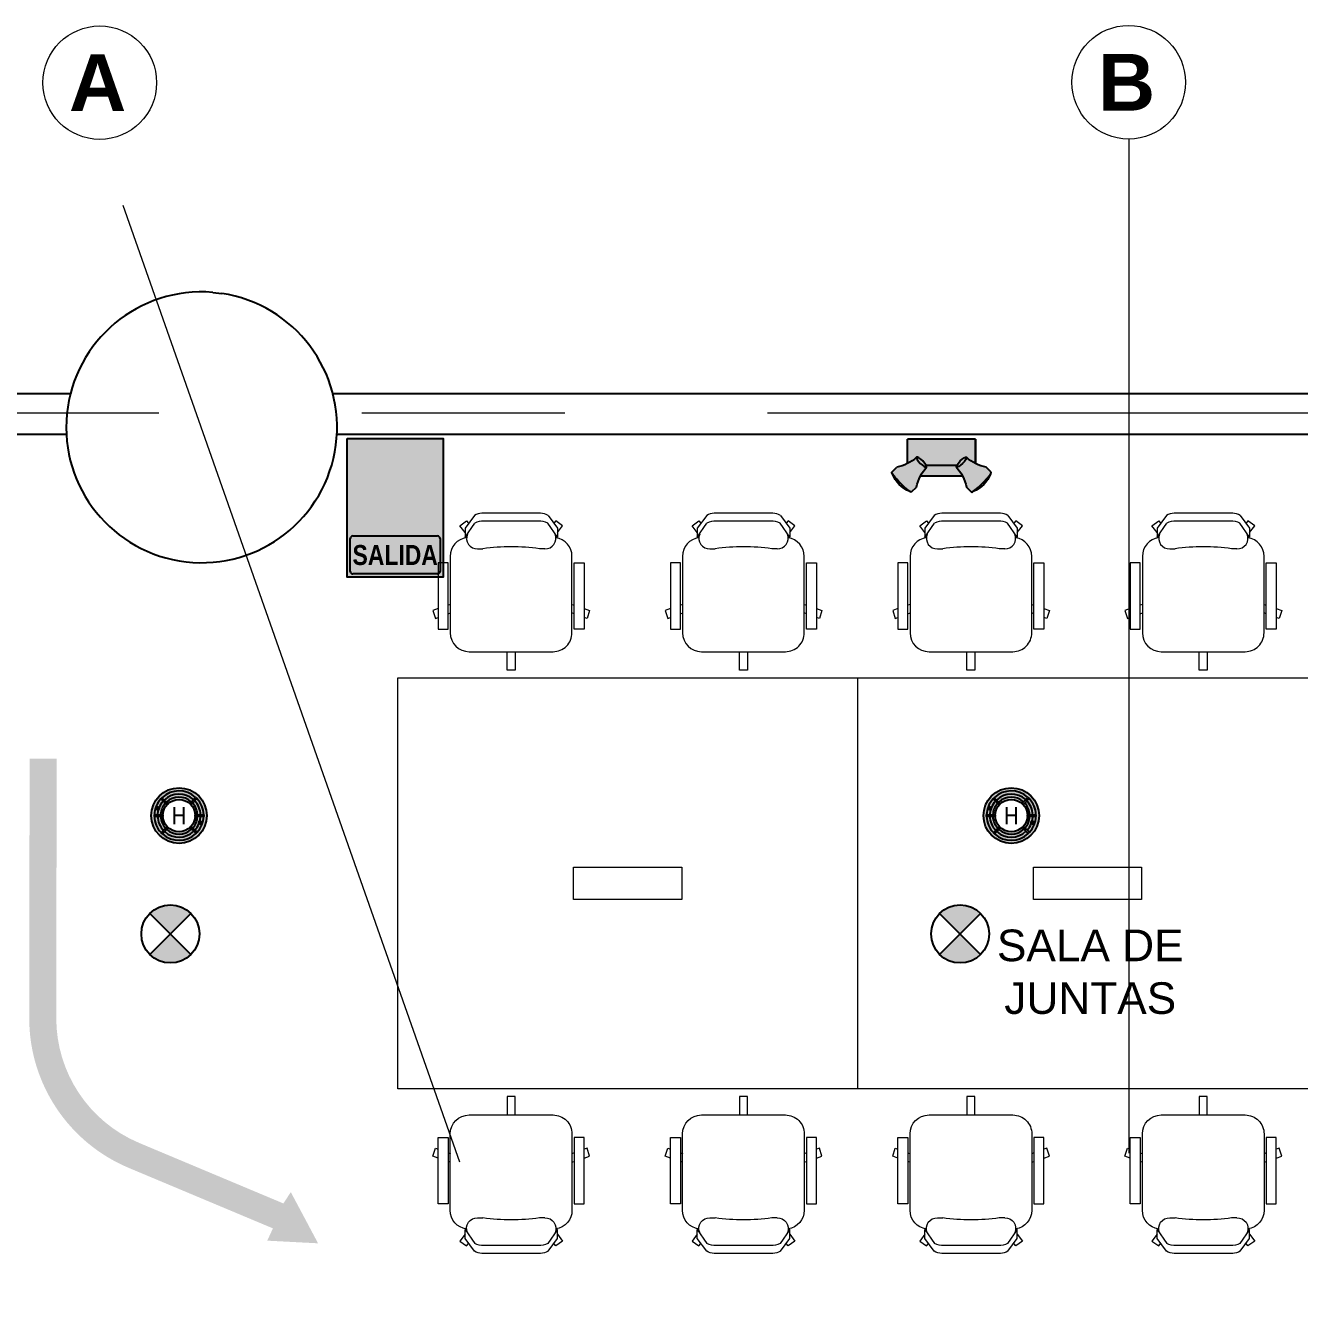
# Model space of a CAD drawing. Header units: millimetres. Extents: x 2107.8 to 2195.9, y 1780.6 to 1794.5.
# Drawn here: x 2179.843 to 2184.554, y 1789.77 to 1794.452 of the extents above; entities that cross this region are included whole.
import ezdxf
from ezdxf.enums import TextEntityAlignment as Align

# ---------------------------------------------------------------- set-up
doc = ezdxf.new("R2010")
doc.units = ezdxf.units.MM
doc.linetypes.add('CENTRO', pattern=[2, 1.25, -0.25, 0.25, -0.25])
doc.layers.get('0').update_dxf_attribs({"true_color": 0xf7f7f7})
doc.layers.add('0-Simb Color 0-122-0', color=7, linetype='Continuous', true_color=0x007a00)
doc.layers.add('0-Simb Color 255-255-214', color=7, linetype='Continuous', true_color=0xffffd6)
for name, color, linetype in [('0-Simb Color 10', 10, 'Continuous'), ('0-Simb Señalización EV14', 7, 'Continuous'), ('0-Simb Señalización EX01', 7, 'Continuous'), ('0-SIMBOLOS', 7, 'Continuous'), ('bomb-HP', 2, 'Continuous'), ('CASCO', 254, 'Continuous'), ('COTAS', 84, 'Continuous'), ('DETECTORES', 1, 'Continuous'), ('LEYENDAS', 12, 'Continuous'), ('Ruta de evacuacion 2', 10, 'Continuous')]:
    doc.layers.add(name, color=color, linetype=linetype)
for name, color, linetype, lineweight in [('AR_EJES', 8, 'CENTRO', 5), ('MOBILIARIOS', 7, 'Continuous', 5), ('TEXTURAS', 253, 'Continuous', 0)]:
    doc.layers.add(name, color=color, linetype=linetype, lineweight=lineweight)
doc.styles.add('COMIN Simb Señalizacion 2', font='ARIALNB.TTF')
doc.styles.add('Nombre Titulos 1-50', font='', dxfattribs={"height": 0.175})
doc.styles.add('STYLE3', font='', dxfattribs={"oblique": 15})
doc.styles.add('TEXTO-100', font='arial.ttf', dxfattribs={"height": 0.15})
doc.styles.get('Nombre Titulos 1-50').set_extended_font_data('Arial', bold=True)
doc.styles.get('STYLE3').set_extended_font_data('Technical')

# ---------------------------------------------------------------- blocks, each defined once
blk = doc.blocks.new('Silla')
at = {"color": 251, "lineweight": 0}
for p, q in [((0.3522922082935658, 0.2696146288398946), (0.3591667812214752, 0.2896521253844337)), ((0.3591667812214752, 0.2896521253844337), (0.3889413507431971, 0.2803537733674801)), ((0.3889413507431971, 0.2803537733674801), (0.3850010368266101, 0.2696146288398946)), ((0.04569566901763444, 0.1898384884470037), (0.02781475505421227, 0.1650204084449545)), ((0.07152365585368692, 0.1709767476454473), (0.04569566901763444, 0.1898384884470037)), ((0.3368358661437494, 0.224563626302583), (0.3394978036176273, 0.23232244470395)), ((0.371318111547664, 0.23232244470395), (0.368471313085772, 0.224563626302583)), ((0.007947072872632077, 0.1362314356425784), (0.05463612599934464, 0.1709767476454473)), ((0.02781475505421227, 0.1650204084449545), (0.03701898328227848, 0.1578663271226262)), ((0.0884111857080292, 0.1709767476454473), (0.03675521203592247, 0.1352387124424972)), ((0.05463612599934464, 0.1709767476454473), (0.0884111857080292, 0.1709767476454473)), ((0.0884111857080292, 0.1709767476454473), (0.0884111857080292, 0.1648726298137468)), ((0, 0.1084351860402855), (0, -0.1084351860402872)), ((0.02880813916329039, 0.1004934004396301), (0.02880813916329039, -0.1004934004396318)), ((0.1311267023984257, 0.1243187572415962), (0.1311267023984257, 0.1044642932399569)), ((0.5117613836706898, 0.01442070289618336), (0.5806150063241677, 0.01442070289618336)), ((0.5806150063241677, 0.01442070289618336), (0.5806150063241677, -0.0153340445359742)), ((0.5806150063241677, -0.0153340445359742), (0.5117613836706898, -0.0153340445359742)), ((0.007947072872632077, -0.1362314356425802), (0.05463612599934464, -0.1709767476454491)), ((0.0884111857080292, -0.1709767476454491), (0.03675521203592247, -0.135238712442499)), ((0.1311267023984257, -0.124318757241598), (0.1311267023984257, -0.1044642932399586)), ((0.02781475505421049, -0.1650204084449562), (0.03701898328227671, -0.1578663271226279)), ((0.04569566901763267, -0.1898384884470055), (0.02781475505421049, -0.1650204084449562)), ((0.07152365585368692, -0.1709767476454491), (0.04569566901763267, -0.1898384884470055)), ((0.05463612599934464, -0.1709767476454491), (0.0884111857080292, -0.1709767476454491)), ((0.0884111857080292, -0.1709767476454491), (0.0884111857080292, -0.1648726298137486)), ((0.3368358661437476, -0.2245636263025848), (0.3398111458228232, -0.2332357513805636)), ((0.3716532141248496, -0.2332357513805636), (0.368471313085772, -0.2245636263025848)), ((0.3526055504987617, -0.2705279355165082), (0.3591667812214734, -0.2896521253844373)), ((0.3591667812214734, -0.2896521253844373), (0.3889413507431954, -0.2803537733674837)), ((0.3889413507431954, -0.2803537733674837), (0.3853361394037957, -0.2705279355165082))]:
    blk.add_line(p, q, dxfattribs=at)
for points in [[(0.1835893457264817, 0.2696146288398946), (0.4278819627981747, 0.2696146288398946), (0.4278819627981747, 0.23232244470395), (0.1835893457264817, 0.23232244470395)], [(0.1835893457264817, -0.2705279355165082), (0.4278819627981747, -0.2705279355165082), (0.4278819627981747, -0.2332357513805636), (0.1835893457264817, -0.2332357513805636)]]:
    blk.add_lwpolyline(points, close=True, dxfattribs=at)
for points in [[(0.1593348746141956, -0.2254769329791948), (0.4417613836706877, -0.2254769329791966, 0.4142135623730951), (0.5117613836706898, -0.1554769329791963), (0.5117613836706898, 0.1545636263025827, 0.4142135623730951), (0.4417613836706895, 0.224563626302583), (0.1593348746141974, 0.2245636263025848, 0.3709585595162037), (0.09011990743452536, 0.16501773163575)], [(0.08998693781398792, -0.1650091762384793, 0.3747474662160911), (0.1593348746141956, -0.2254769329791948)]]:
    blk.add_lwpolyline(points, format="xyb", dxfattribs=at)
for centre, radius, start, end in [((0.09253507084278745, 0.1264432027279092), 0.03865006202776967, 356.8490830331255, 112.9184200418532), ((0.06401527343226654, 0.1051671079855332), 0.06409863935201597, 151.0115576026355, 177.0774996020913), ((0.0973969201973901, 0.1030870250293123), 0.06863780133611389, 152.0678677157019, 182.1655578537638), ((0.8655229833108464, -1.77635683940025e-15), 0.7417888419086114, 171.904265117554, 188.0957348824458), ((0.06401527343226654, -0.1051671079855332), 0.06409863935201597, 182.9225003979085, 208.9884423973643), ((0.0973969201973901, -0.1030870250293123), 0.06863780133611389, 177.8344421462359, 207.9321322842979), ((0.09253507084278745, -0.1264432027279092), 0.03865006202776967, 247.0815799581466, 3.150916966874229)]:
    blk.add_arc(centre, radius, start, end, dxfattribs=at)
blk = doc.blocks.new('A$C0ACE400C')
at = {"layer": '0-Simb Color 10', "linetype": 'Continuous', "transparency": 33554687}
h = blk.add_hatch(color=256, dxfattribs=at)
h.dxf.hatch_style = 1
edge = h.paths.add_edge_path()
edge.add_line((-0.328595308979402, 0.6002599082991082), (-0.3685077059503783, 0.640172305270994))
edge.add_ellipse((-0.4483338345876291, 0.5603461766362443), major_axis=(-0.0798261286354013, -0.0798261286354013), ratio=0.1243634635091402, start_angle=179.9999999999999, end_angle=208.4524297163226)
edge.add_ellipse((-0.4483338345876291, 0.5603461766362443), major_axis=(-0.0798261286354013, -0.0798261286354013), ratio=0.1243634635091402, start_angle=208.4524297163226, end_angle=331.5475702857277)
edge.add_ellipse((-0.4483338345876291, 0.5603461766362443), major_axis=(-0.0798261286354013, -0.0798261286354013), ratio=0.1243634635091402, start_angle=331.5475702857277, end_angle=359.9999999999999)
edge.add_line((-0.5281599632235157, 0.4805200480021767), (-0.4882459581476724, 0.4406060429265608))
edge.add_arc((-0.5579262026953984, 0.1016831742296063), 0.3460116290040408, 63.065103868920005, 78.38225925947268, ccw=False)
edge.add_line((-0.4011906242508303, 0.4101600872322706), (-0.4011906242508303, 0.2162247341944976))
edge.add_line((-0.4011906242508303, 0.2162247341944976), (0.1444022172345285, 0.2162247341944976))
edge.add_line((0.1444022172345285, 0.2162247341944976), (0.1444022172345285, 0.4101600872318159))
edge.add_arc((0.3011377956800061, 0.1016831742293789), 0.346011629004191, 101.61774074020963, 116.93489613123131, ccw=False)
edge.add_line((0.231457551134099, 0.4406060429270156), (0.2713715562090329, 0.4805200480021767))
edge.add_ellipse((0.1915454275731463, 0.5603461766362443), major_axis=(0.0798261286354013, -0.0798261286354013), ratio=0.1243634635091402, start_angle=1.017777498068325e-13, end_angle=28.45242972269451)
edge.add_ellipse((0.1915454275731463, 0.5603461766362443), major_axis=(0.0798261286354013, -0.0798261286354013), ratio=0.1243634635091402, start_angle=28.45242972269451, end_angle=151.5475702813779)
edge.add_ellipse((0.1915454275731463, 0.5603461766362443), major_axis=(0.0798261286354013, -0.0798261286354013), ratio=0.1243634635091402, start_angle=151.5475702813779, end_angle=180)
edge.add_line((0.1117192989358955, 0.640172305270994), (0.07180690196400974, 0.6002599082991082))
edge.add_arc((-0.267116515192356, 0.669937485101741), 0.3460116290043061, 318.48939807515546, 348.38271024825394, ccw=False)
edge.add_ellipse((0.03189317030137317, 0.400693919365267), major_axis=(0.03991306431777999, -0.03991306431777999), ratio=0.2487269270177859, start_angle=-145.50273169015082, end_angle=179.9519534075623, ccw=False)
edge.add_line((-0.006623890762512019, 0.427965817039194), (-0.2501645162528803, 0.427965817039194))
edge.add_ellipse((-0.2886815773167655, 0.400693919365267), major_axis=(-0.03991306431777999, -0.03991306431777999), ratio=0.2487269270177859, start_angle=180.0480465924413, end_angle=505.50273169015077, ccw=False)
edge.add_arc((0.01032810817696372, 0.669937485101741), 0.3460116290043057, 191.6172897517461, 221.5106019248445, ccw=False)
h = blk.add_hatch(color=256, dxfattribs=at)
h.dxf.hatch_style = 1
edge = h.paths.add_edge_path()
edge.add_ellipse((0.1915454275731463, 0.5603461766362443), major_axis=(0.0798261286354013, -0.0798261286354013), ratio=0.1243634635091402, start_angle=28.45242972269449, end_angle=151.5475702813779, ccw=False)
edge.add_arc((0.04100574130461609, 0.4098064903687373), 0.2409747204765024, 20.6762982267718, 69.32370177386714)
edge = h.paths.add_edge_path()
edge.add_ellipse((-0.4483338345876291, 0.5603461766362443), major_axis=(-0.0798261286354013, -0.0798261286354013), ratio=0.1243634635091402, start_angle=208.4524297163226, end_angle=331.5475702857277, ccw=False)
edge.add_arc((-0.2977941483209179, 0.4098064903687373), 0.2409747204765034, 110.6762982250888, 159.3237017752529)
h = blk.add_hatch(color=256, dxfattribs=at)
h.dxf.hatch_style = 1
edge = h.paths.add_edge_path()
edge.add_line((0.04107669908989919, 0.5126447958996323), (-0.2978651061052915, 0.5126447958996323))
edge.add_arc((0.01032810817696372, 0.669937485101741), 0.3460116290043056, 207.0384201548007, 221.5106018771418)
edge.add_ellipse((-0.2886815773167655, 0.400693919365267), major_axis=(-0.03991306431777999, -0.03991306431777999), ratio=0.2487269270177859, start_angle=505.50273169015077, end_angle=540.0480465924413, ccw=False)
edge.add_line((-0.2501645162528803, 0.427965817039194), (-0.006623890762512019, 0.427965817039194))
edge.add_ellipse((0.03189317030137317, 0.400693919365267), major_axis=(0.03991306431777999, -0.03991306431777999), ratio=0.2487269270177859, start_angle=-180, end_angle=-145.50273169015082, ccw=False)
edge.add_ellipse((0.03189317030137317, 0.400693919365267), major_axis=(0.03991306431777999, -0.03991306431777999), ratio=0.2487269270177859, start_angle=-145.5027316901508, end_angle=179.9519534075623)
edge.add_arc((-0.267116515192356, 0.669937485101741), 0.3460116290043062, 318.4893980740079, 332.9615798451993)
h = blk.add_hatch(color=256, dxfattribs=at)
h.dxf.hatch_style = 1
edge = h.paths.add_edge_path()
edge.add_ellipse((0.03189317030137317, 0.400693919365267), major_axis=(0.03991306431777999, -0.03991306431777999), ratio=0.2487269270177859, start_angle=-145.5027316901508, end_angle=179.9519534075623)
edge.add_ellipse((0.03189317030137317, 0.400693919365267), major_axis=(0.03991306431777999, -0.03991306431777999), ratio=0.2487269270177859, start_angle=179.9519534075623, end_angle=180)
edge.add_ellipse((0.03189317030137317, 0.400693919365267), major_axis=(0.03991306431777999, -0.03991306431777999), ratio=0.2487269270177859, start_angle=-180, end_angle=-145.5027316901508)
edge = h.paths.add_edge_path()
edge.add_ellipse((-0.2886815773167655, 0.400693919365267), major_axis=(-0.03991306431777999, -0.03991306431777999), ratio=0.2487269270177859, start_angle=180.0480465924413, end_angle=505.5027316901508)
edge.add_ellipse((-0.2886815773167655, 0.400693919365267), major_axis=(-0.03991306431777999, -0.03991306431777999), ratio=0.2487269270177859, start_angle=505.5027316901508, end_angle=540.0480465924412)
at = {"color": 0, "linetype": 'ByBlock', "lineweight": -2}
for p, q in [((-0.3685077059512878, 0.6401723052716761), (-0.3285946416340266, 0.6002592409535055)), ((0.111719298936805, 0.6401723052716761), (0.07180623461863433, 0.6002592409535055)), ((0.111719298936805, 0.6401723052716761), (0.07180623461863433, 0.6002592409535055)), ((0.04107669908989919, 0.5126447958996323), (-0.2978651061052915, 0.5126447958996323)), ((-0.5281599632221514, 0.4805200480006988), (-0.4882468989039808, 0.4406069836827555)), ((-0.4011906242508303, 0.4101600872319295), (-0.4011906242508303, 0.2162247341944976)), ((-0.006623890762057272, 0.427965817039194), (-0.2501645162524255, 0.427965817039194)), ((0.1444022172345285, 0.2162247341944976), (0.1444022172345285, 0.4101600872319295)), ((0.1444022172345285, 0.4101600872319295), (0.1444022172345285, 0.2162247341944976)), ((0.2713715562076686, 0.4805200480006988), (0.2314584918899527, 0.4406069836827555)), ((0.2713715562076686, 0.4805200480006988), (0.2314584918899527, 0.4406069836827555)), ((0.1444022172345285, 0.2162247341944976), (-0.4011906242508303, 0.2162247341944976))]:
    blk.add_line(p, q, dxfattribs=at)
for centre, radius, start, end in [((-0.2977941483209179, 0.409806490368851), 0.2409747204764739, 110.6762982253091, 159.3237017745674), ((0.04100574130461609, 0.409806490368851), 0.2409747204764739, 20.67629822543263, 69.32370177469087), ((0.04100574130461609, 0.409806490368851), 0.2409747204764739, 20.67629822543263, 69.32370177469087), ((0.01032810817696372, 0.6699374851016273), 0.3460116290040964, 191.6175138763251, 221.5125861202359), ((-0.267116515192356, 0.6699374851016273), 0.3460116290040964, 318.487413879764, 348.3824861236748), ((-0.267116515192356, 0.6699374851016273), 0.3460116290040964, 318.487413879764, 348.3824861236748), ((-0.5579262026953984, 0.1016831742296063), 0.3460116290040944, 48.48741387974564, 78.38248612375536), ((0.3011377956800061, 0.1016831742296063), 0.3460116290040944, 101.6175138762715, 131.5125861202544), ((0.3011377956800061, 0.1016831742296063), 0.3460116290040944, 101.6175138762715, 131.5125861202544)]:
    blk.add_arc(centre, radius, start, end, dxfattribs=at)
for centre, major_axis, ratio, end_param in [((-0.4483338345876291, 0.5603461766362443), (-0.0798261286354013, -0.0798261286354013), 0.1243634635091402, 6.283185307179584), ((-0.2886815773167655, 0.400693919365267), (-0.03991306431777999, -0.03991306431777999), 0.2487269270177859, 9.42477796076938)]:
    blk.add_ellipse(centre, major_axis=major_axis, ratio=ratio, start_param=3.141592653589792, end_param=end_param, dxfattribs=at)
at = {"color": 0, "linetype": 'ByBlock', "lineweight": -2, "extrusion": (0, 0, -1)}
for centre, major_axis, ratio, end_param in [((0.1915454275731463, 0.5603461766362443), (0.0798261286354013, -0.0798261286354013), 0.1243634635091402, 6.283185307179584), ((0.1915454275731463, 0.5603461766362443), (0.0798261286354013, -0.0798261286354013), 0.1243634635091402, 6.283185307179584), ((0.03189317030137317, 0.400693919365267), (0.03991306431777999, -0.03991306431777999), 0.2487269270177859, 9.42477796076938), ((0.03189317030137317, 0.400693919365267), (0.03991306431777999, -0.03991306431777999), 0.2487269270177859, 9.42477796076938)]:
    blk.add_ellipse(centre, major_axis=major_axis, ratio=ratio, start_param=3.141592653589792, end_param=end_param, dxfattribs=at)
blk = doc.blocks.new('luz')
at = {"layer": 'COTAS'}
h = blk.add_hatch(color=10, dxfattribs=at)
h.dxf.hatch_style = 1
h.paths.add_polyline_path([(-0.2688888893237958, 0, 1), (0.2688888893237958, 0, 1)])
h.paths.add_polyline_path([(0.1562792681744227, 0, -1), (-0.1562792681744227, 0, -1)], flags=16)
at = {"layer": 'DETECTORES'}
for points in [[(-0.1935152550754737, 0.06984222940490105, 1), (-0.221331131197033, 0.06984222940490105, 1)], [(0.2188550779293579, -0.06821453223167573, 1), (0.1910392018078924, -0.06821453223167573, 1)]]:
    blk.add_hatch(color=7, dxfattribs=at).paths.add_polyline_path(points)
at = {"layer": 'DETECTORES', "color": 7}
for points in [[(-0.1061173303236516, 0.1148376287330124), (-0.1170278473593399, 0.103698691662018), (-0.1760125503428128, 0.1614738278932706), (-0.1651020333071088, 0.172612764964046)], [(0.1608445160594883, 0.1755345545069658), (0.1720105217632721, 0.1646517415581926), (0.114382088697802, 0.1055237003681441), (0.1032160829942527, 0.1164065133167768)], [(-0.1560984347704575, 0.008440139098919991), (-0.1560984347704575, -0.007152016013608841), (-0.238664538908482, -0.007152016013608841), (-0.238664538908482, 0.008440139098919991)], [(0.2384989232867184, 0.007661789503400451), (0.2384989232867184, -0.00793036560915962), (0.1559328191484596, -0.00793036560915962), (0.1559328191484596, 0.007661789503400451)], [(-0.1149601851199847, -0.1067772079331164), (-0.1037941794162635, -0.1176600208820929), (-0.1614226124815147, -0.1767880620719225), (-0.1725886181852516, -0.1659052491234931)], [(0.1755084299120555, -0.1616675169271545), (0.1645979128765234, -0.172806453997758), (0.105613209892816, -0.1150313177671151), (0.1165237269283011, -0.1038923806956674)]]:
    blk.add_lwpolyline(points, close=True, dxfattribs=at)
for centre, radius in [((0, 0), 0.2688888893238026), ((0, 0), 0.1562792681744205), ((-0.2074231931361282, 0.06984222940490105), 0.01390793806077544), ((0.2049471398687501, -0.06821453223167573), 0.01390793806077544)]:
    blk.add_circle(centre, radius, dxfattribs=at)
for centre, radius, start, end in [((-0.00063661115884201, 0.0001309609557168), 0.2382189895556321, 137.393220406194, 178.1143671268221), ((-0.00138750404336885, 0.00030443945291408), 0.2065358422730363, 137.6093977063694, 157.9621583701972), ((-0.00084553672375161, 0.00209789986073613), 0.2367541597875356, 47.05330658924931, 133.9081734608249), ((0.0002935474641460901, 0.00119885263992505), 0.2067396330327424, 47.75498827084421, 133.7078892969141), ((-4.847721115765001e-05, -0.00012811095504471), 0.1784639100003687, 48.35472588143311, 132.8737242766153), ((-0.00160253169346589, -0.00034826413632626), 0.2095500643086055, 2.278734291323973, 43.08753706140018), ((0.0091853514564207, 0.00268382125411785), 0.2293485776382641, 1.386830291672831, 44.80365547846862), ((-0.00138750404336885, 0.00030443945291408), 0.2065358422730363, 164.964991987228, 177.5710235206072), ((-0.2049070682645009, 0.06869398883637962), 0.01512321995814058, 285.2548338532789, 37.02475340084997), ((-0.002385540879350861, 0.00055364477975532), 0.1759233702681132, 137.736943217992, 176.885669454437), ((-0.0009867933256160102, -0.00021368536665707), 0.1793303605237932, 2.268104740837444, 42.95647249740734), ((0.00046449857126167, 0.00030555121069396), 0.239406816463293, 181.8377137287206, 223.5098015433011), ((0, 0), 0.2079351468709109, 181.9509740403426, 223.5267009652238), ((0, 0), 0.1783359688926996, 182.2823002068305, 223.0711029886775), ((0.0047707572630245, -0.0033242482761224), 0.172659205999516, 317.7597419750885, 358.5415285106272), ((5.648381915506001e-05, -0.0006481022886290701), 0.2076372113525503, 317.8995396427918, 337.8599258518748), ((0.00091946660304818, -0.00019292214110609), 0.2379341341394334, 317.249524830949, 358.0844895019156), ((0.2040504039830353, -0.06764219138032103), 0.01592917936820177, 100.1125110652941, 224.2549555283045), ((5.648381915506001e-05, -0.0006481022886290701), 0.2076372113525503, 345.6925431651487, 358.0485119082606), ((-0.0003221487365763701, 0.00078824140753116), 0.2396540604050151, 227.8766920752205, 313.2869484955909), ((-0.00032828523538624, -0.0008630432367326002), 0.2070735407678066, 228.0529878875261, 313.4071335122901), ((-0.00021571591410633, -0.0005633476430034201), 0.1777723520969588, 228.1315061997916, 313.2045707169937)]:
    blk.add_arc(centre, radius, start, end, dxfattribs=at)
at = {"layer": 'CASCO', "color": 7, "style": 'STYLE3'}
blk.add_text('H', height=0.1686855202997558, dxfattribs=at).set_placement((-7.75635609496e-06, -2.049775306293e-05), align=Align.MIDDLE)
blk = doc.blocks.new('sprinkler_ter')
at = {"layer": 'LEYENDAS'}
h = blk.add_hatch(color=10, dxfattribs=at)
h.paths.add_polyline_path([(0.1414213563451483, 0.1414213563452904, 0.4142135623731101), (-0.1414213563454609, 0.1414213563452904), (0, 9.049472282640636e-11)])
h.paths.add_polyline_path([(0, 9.049472282640636e-11), (-0.1414213564365241, -0.1414213562543409, 0.4142135627498352), (0.1414213564362115, -0.1414213562543409)])
at = {"layer": 'LEYENDAS', "color": 10}
for p, q in [((-0.1414213563464557, 0.1414213563461999), (0.1414213563461431, -0.141421356164301)), ((0.1414213563461431, 0.1414213563461999), (-0.1414213563464557, -0.141421356164301))]:
    blk.add_line(p, q, dxfattribs=at)
blk.add_circle((0, 0), 0.2000000001525446, dxfattribs=at)
blk = doc.blocks.new('salida123')
at = {"layer": '0-Simb Color 0-122-0'}
h = blk.add_hatch(color=256, dxfattribs=at)
h.paths.add_polyline_path([(0.6137010579477646, 0.8790804028185164, 0.4142135623730951), (0.5964435025525745, 0.896337958216435), (0.03758626384660602, 0.896337958216435, 0.4142135623730951), (0.0203287084477779, 0.8790804028185164), (0.0203287084477779, 0.3087733593383462, 0.4142135623730951), (0.03758626384660602, 0.2915158039404275), (0.5964435025525745, 0.2915158039404275, 0.4142135623730951), (0.6137010579477646, 0.3087733593383462)])
h.paths.add_polyline_path([(0.1693130636704154, 0.3867016659923763), (0.3106457900030364, 0.5291057231333696), (0.083763517333864, 0.5291057231333696), (0.083763517333864, 0.5939268810779765), (0.083763517333864, 0.6587480390225835), (0.3106457900030364, 0.6587480390225835), (0.1693130636704154, 0.8011520961644862), (0.3549712877320417, 0.8011520961644862), (0.5429050217680924, 0.6117937861999678, -0.4120034913197282), (0.5429050217680924, 0.5760599759568947), (0.3549712877320417, 0.3867016659923763)], flags=16)
blk.add_hatch(color=256, dxfattribs=at).paths.add_polyline_path([(0.03758626384660602, 0.2715675237637976, 0.4142135623730951), (0.02032870844902335, 0.2543099683662149), (0.02032870844902335, 0.03758626384852418, 0.4142135623747787), (0.03758626384660602, 0.02032870845084231), (0.5964435025525641, 0.02032870845084234, 0.4142135623732713), (0.6137010579501572, 0.03758626384842501), (0.6137010579501572, 0.2543099683664054, 0.4142135623698618), (0.5964435025525745, 0.2715675237637976)])
at = {"layer": '0-Simb Color 255-255-214'}
blk.add_hatch(color=256, dxfattribs=at).paths.add_polyline_path([(0, 0.9166666666669698), (0.6340297663991805, 0.9166666666669698), (0.6340297663991805, 0), (0, 0)])
at = {"layer": '0-Simb Color 0-122-0'}
for p, q in [((0.0203287084477779, 0.03758626384842501), (0.0203287084477779, 0.2543099683662149)), ((0.03758626384660602, 0.2715675237641335), (0.5964435025525745, 0.2715675237641335)), ((0.6137010579477646, 0.2543099683662149), (0.6137010579477646, 0.03758626384842501)), ((0.5964435025525745, 0.02032870845050638), (0.03758626384660602, 0.02032870845050638))]:
    blk.add_line(p, q, dxfattribs=at)
for centre, start, end in [((0.03758626384660602, 0.2543099683662149), 90, 180), ((0.5964435025525745, 0.2543099683662149), 0, 90), ((0.03758626384660602, 0.03758626384842501), 180, 270), ((0.5964435025525745, 0.03758626384842501), 270, 0)]:
    blk.add_arc(centre, 0.01725755539758267, start, end, dxfattribs=at)
at = {"layer": '0-Simb Señalización EV14'}
blk.add_lwpolyline([(0, 0.9166666666669698), (0.6340297663991805, 0.9166666666669698), (0.6340297663991805, 0), (0, 0)], close=True, dxfattribs=at)
at = {"layer": '0-Simb Color 255-255-214', "style": 'COMIN Simb Señalizacion 2'}
blk.add_text('SALIDA', height=0.1321979865397517, dxfattribs=at).set_placement((0.3170148831995903, 0.1459481161073199), align=Align.MIDDLE_CENTER)

msp = doc.modelspace()

# ---------------------------------------------------------------- hatches: boundary and pattern name
at = {"layer": 'Ruta de evacuacion 2', "ltscale": 0.5}
h = msp.add_hatch(color=1, dxfattribs=at)
h.dxf.hatch_style = 1
h.paths.add_polyline_path([(2179.957244190421, 1790.781308456204), (2179.958661222807, 1791.740986986063), (2179.858661331819, 1791.741134642888), (2179.857244299434, 1790.781456113029, 0.3024778194245623), (2180.225052958164, 1790.227318434824), (2180.758204127262, 1790.003563626672), (2180.737314799105, 1789.958136366472), (2180.92518666642, 1789.948293348524), (2180.824328421256, 1790.137579222222), (2180.796902575127, 1790.095772249548), (2180.26375140603, 1790.3195270577, -0.3024778194246115)])

# ---------------------------------------------------------------- linework, layer by layer
at = {"color": 7}
for p, q in [((2180.535575917842, 1793.465118161736), (2180.568832213157, 1793.461266736423)), ((2180.009393192514, 1793.089560709593), (2177.834563119657, 1793.089560709594)), ((2180.994634590059, 1793.089560709594), (2180.979875987603, 1793.089560709593)), ((2187.794634590059, 1793.089560709594), (2180.994634590059, 1793.089560709594)), ((2179.994634590059, 1792.939560709593), (2178.654634590059, 1792.939560709593)), ((2187.944634590059, 1792.939560709593), (2180.994634590059, 1792.939560709593))]:
    msp.add_line(p, q, dxfattribs=at)
msp.add_arc((2180.494634590058, 1792.966091422563), 0.5007033839811829, 85.30982363200171, 81.47813759745326, dxfattribs=at)
at = {"layer": 'AR_EJES', "ltscale": 3}
for p, q in [((2183.44270259527, 1784.589560709593), (2180.118084696312, 1794.030512904592)), ((2183.922093516874, 1794.032042504692), (2183.922093516874, 1783.530729643423)), ((2176.586917946723, 1793.019743300771), (2189.768392139196, 1793.019743300771, 6.941657480918685e-05))]:
    msp.add_line(p, q, dxfattribs=at)
at = {"layer": 'AR_EJES', "linetype": 'Continuous'}
for centre in [(2180.118084696312, 1794.240512904592), (2183.922093516874, 1794.242042504692)]:
    msp.add_circle(centre, 0.21, dxfattribs=at)
at = {"layer": 'MOBILIARIOS', "lineweight": 5}
msp.add_line((2182.919634590058, 1792.039560709594), (2182.919634590058, 1790.519560709594), dxfattribs=at)
msp.add_lwpolyline([(2181.219634590058, 1792.039560709594), (2186.269634590059, 1792.039560709594), (2186.269634590059, 1790.519560709594), (2181.219634590058, 1790.519560709594)], close=True, dxfattribs=at)
for points in [[(2181.869634590058, 1791.339560709594), (2182.269634590059, 1791.339560709594), (2182.269634590059, 1791.219560709594), (2181.869634590058, 1791.219560709594), (2181.869634590058, 1791.339560709594)], [(2183.569634590058, 1791.339560709594), (2183.969634590058, 1791.339560709594), (2183.969634590058, 1791.219560709594), (2183.569634590058, 1791.219560709594), (2183.569634590058, 1791.339560709594)]]:
    msp.add_lwpolyline(points, dxfattribs=at)
at = {"layer": 'TEXTURAS', "lineweight": 5}
msp.add_lwpolyline([(2181.219634590058, 1792.039560709594), (2186.269634590059, 1792.039560709594), (2186.269634590059, 1790.519560709594), (2181.219634590058, 1790.519560709594)], close=True, dxfattribs=at)

# ---------------------------------------------------------------- block references
at = {"layer": '0-Simb Señalización EX01', "color": 7, "xscale": -0.4595923943235287, "yscale": 0.4595923943235287, "zscale": 0.4595923943235287, "rotation": 180}
msp.add_blockref('A$C0ACE400C', (2183.288986611213, 1793.02107912127), dxfattribs=at)
at = {"layer": '0-SIMBOLOS', "color": 7, "xscale": 0.3823103062842843, "yscale": 0.3823103062842843, "zscale": 0.3823103062842843}
for p in [(2180.411090246461, 1791.530041129509), (2183.488063000061, 1791.530041129509)]:
    msp.add_blockref('luz', p, dxfattribs=at)
at = {"layer": '0-SIMBOLOS', "color": 0, "xscale": 0.5364530648437499, "yscale": 0.5364530648437499, "zscale": 0.5364530648437499}
for p in [(2180.379055589527, 1791.092373176245), (2183.298891092364, 1791.092373176245)]:
    msp.add_blockref('sprinkler_ter', p, dxfattribs=at)
at = {"layer": 'bomb-HP', "xscale": 0.5596192509932151, "yscale": 0.5596192509932151, "zscale": 0.5596192509932151}
msp.add_blockref('salida123', (2181.032734799472, 1792.41216973775), dxfattribs=at)
at = {"layer": 'MOBILIARIOS', "color": 7, "extrusion": (0, 0, -1), "xscale": -1, "zscale": -1, "rotation": 90}
for p in [(-2181.639344717923, 1792.6479537006), (-2182.498135383102, 1792.6479537006), (-2183.339344717923, 1792.647953700601), (-2184.198135383102, 1792.647953700601)]:
    msp.add_blockref('Silla', p, dxfattribs=at)
at = {"layer": 'MOBILIARIOS', "color": 7, "extrusion": (0, 0, -1), "zscale": -1, "rotation": 90}
for p in [(-2181.639344717923, 1789.911167718587), (-2182.498135383102, 1789.911167718587), (-2183.339344717923, 1789.911167718587), (-2184.198135383102, 1789.911167718587)]:
    msp.add_blockref('Silla', p, dxfattribs=at)

# ---------------------------------------------------------------- texts
at = {"layer": 'AR_EJES', "linetype": 'Continuous', "style": 'Nombre Titulos 1-50', "text_generation_flag": 6}
for s, p in [('A', (2180.110084269712, 1794.240512904659)), ('B', (2183.914093516873, 1794.242042504692))]:
    msp.add_text(s, height=0.2100000000000364, rotation=180, dxfattribs=at).set_placement(p, align=Align.MIDDLE)
at = {"layer": 'TEXTURAS', "color": 7, "lineweight": 5, "insert": (2183.414467563108, 1791.108586409209), "char_height": 0.1169514093347607, "attachment_point": 1, "style": 'TEXTO-100'}
msp.add_mtext_dynamic_manual_height_columns('\\pxqc;SALA DE\\PJUNTAS', width=0.7311840535662668, gutter_width=0.25, heights=[0], dxfattribs=at)

doc.saveas('drawing.dxf')
